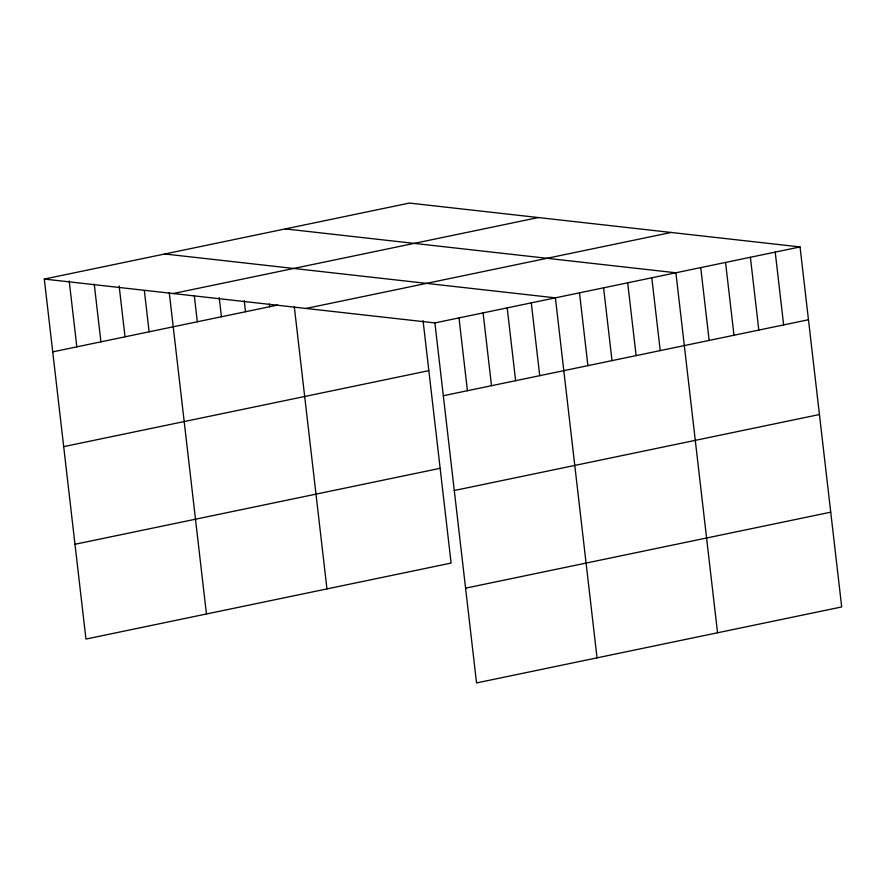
<?xml version="1.0" encoding="UTF-8"?>
<svg xmlns="http://www.w3.org/2000/svg" width="886" height="886" viewBox="0 0 886 886"><rect width="100%" height="100%" fill="white"/><g stroke="black" fill="none" stroke-linecap="round" stroke-linejoin="round"><path stroke-width="1.33" d="M44.3 279.057L409.454 203.071L800.047 246.939L841.7 606.943L476.546 682.929L434.893 322.925L44.3 279.057L85.953 639.061L451.107 563.075L423.054 320.632M173.191 293.532L538.345 217.546M52.728 351.864L277.661 305.061M306.002 308.45L671.156 232.464M434.893 322.925L800.047 246.939M63.692 446.633L428.846 370.658M443.321 395.732L808.475 319.746M74.989 544.281L440.143 468.306M454.285 490.501L819.439 414.526M465.582 588.149L830.736 512.174M285.303 228.909L675.896 272.777L717.549 632.781M164.796 253.983L555.389 297.851L597.042 657.855M775.217 252.111L783.645 324.918M750.387 257.272L758.815 330.079M725.556 262.444L733.985 335.251M700.726 267.605L709.143 340.412M651.797 277.794L660.214 350.601M627.698 282.811L636.115 355.607M603.599 287.817L612.016 360.624M579.488 292.834L587.916 365.641M531.29 302.868L539.718 375.675M507.191 307.885L515.619 380.681M483.091 312.891L491.52 385.698M458.992 317.908L467.42 390.715M294.329 306.977L326.956 588.913M269.311 303.987L269.621 306.733M244.248 300.753L245.522 311.739M219.196 297.53L221.422 316.756M194.3 295.669L197.323 321.773M169.248 292.446L206.449 613.987M144.352 290.597L149.125 331.807M119.145 285.99L125.026 336.813M94.248 284.14L100.926 341.83M69.197 280.906L76.827 346.847"/></g></svg>
